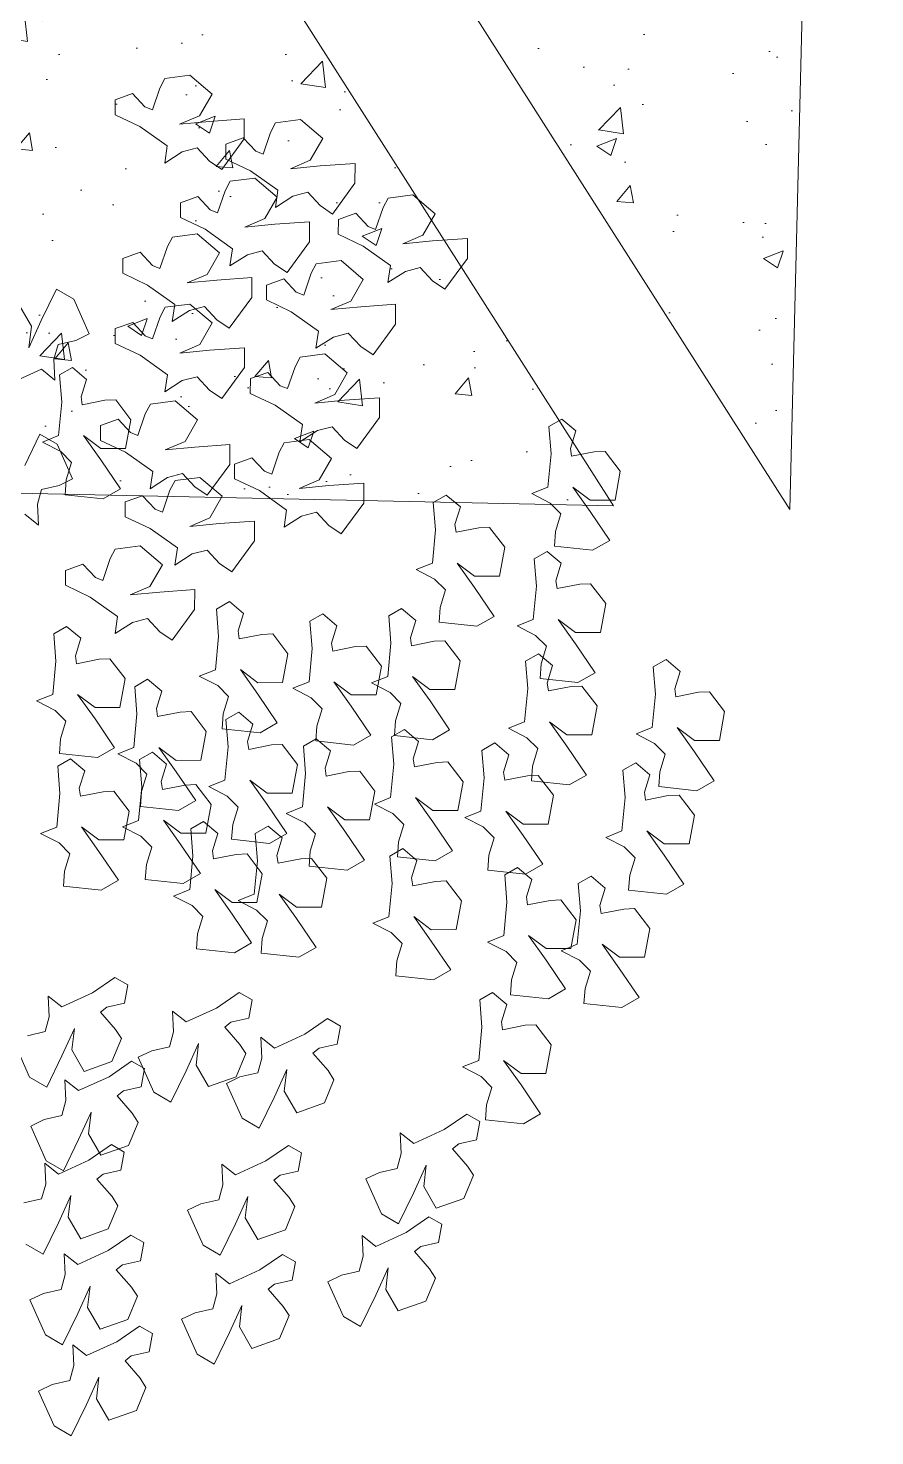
# Model space of a CAD drawing. Header units: millimetres. Extents: x -103 to 473, y 183 to 365.
# Drawn here: x -38.2 to -32.43, y 212.95 to 222.56 of the extents above; entities that cross this region are included whole.
import ezdxf

# ---------------------------------------------------------------- set-up
doc = ezdxf.new("R2010")
doc.units = ezdxf.units.MM
doc.header["$LTSCALE"] = 0.1
doc.layers.add('Exterior', color=6, linetype='Continuous', lineweight=5)

# ---------------------------------------------------------------- blocks, each defined once
blk = doc.blocks.new('Arbol')
at = {"color": 0, "linetype": 'ByBlock'}
for p, q in [((-1.6102, 1.9806), (-1.6615, 1.8796)), ((-1.5169, 2.0062), (-1.6102, 1.9806)), ((-1.4846, 1.9795), (-1.5169, 2.0062)), ((-1.4253, 1.9126), (-1.4846, 1.9795)), ((-1.3788, 2.0006), (-1.4031, 1.9344)), ((-1.3074, 2.0043), (-1.3788, 2.0006)), ((-1.2851, 1.9513), (-1.3074, 2.0043)), ((-1.4031, 1.9344), (-1.4253, 1.9126)), ((-1.3559, 1.8723), (-1.2851, 1.9513)), ((-1.6615, 1.8796), (-1.5849, 1.8212)), ((-1.4244, 1.7622), (-1.3559, 1.8723)), ((-1.5009, 1.8206), (-1.6116, 1.7862)), ((-1.5849, 1.8212), (-1.5009, 1.8206)), ((-1.6116, 1.7862), (-1.7396, 1.743)), ((-1.3896, 1.7046), (-1.4244, 1.7622)), ((-1.7396, 1.743), (-1.7097, 1.6721)), ((-1.552, 1.6441), (-1.5277, 1.7102)), ((-1.5277, 1.7102), (-1.4687, 1.7185)), ((-1.4687, 1.7185), (-1.3896, 1.7046)), ((-1.939, 1.6567), (-1.9902, 1.5557)), ((-1.8457, 1.6824), (-1.939, 1.6567)), ((-1.8134, 1.6557), (-1.8457, 1.6824)), ((-1.7541, 1.5888), (-1.8134, 1.6557)), ((-1.7076, 1.6767), (-1.7319, 1.6106)), ((-1.7097, 1.6721), (-1.5836, 1.5958)), ((-1.6362, 1.6804), (-1.7076, 1.6767)), ((-1.6139, 1.6274), (-1.6362, 1.6804)), ((-1.5836, 1.5958), (-1.552, 1.6441)), ((-1.7319, 1.6106), (-1.7541, 1.5888)), ((-1.6847, 1.5485), (-1.6139, 1.6274)), ((-1.9902, 1.5557), (-1.9137, 1.4973)), ((-1.7532, 1.4383), (-1.6847, 1.5485)), ((-1.5959, 1.5418), (-1.6892, 1.5161)), ((-1.5636, 1.5151), (-1.5959, 1.5418)), ((-1.4579, 1.5361), (-1.4822, 1.47)), ((-1.3864, 1.5398), (-1.4579, 1.5361)), ((-1.3641, 1.4868), (-1.3864, 1.5398)), ((-1.8297, 1.4967), (-1.9404, 1.4623)), ((-1.9137, 1.4973), (-1.8297, 1.4967)), ((-1.6892, 1.5161), (-1.7405, 1.4151)), ((-1.5043, 1.4482), (-1.5636, 1.5151)), ((-1.435, 1.4079), (-1.3641, 1.4868)), ((-1.9404, 1.4623), (-2.0684, 1.4192)), ((-2.0684, 1.4192), (-2.0385, 1.3483)), ((-1.7184, 1.3807), (-1.7532, 1.4383)), ((-1.4822, 1.47), (-1.5043, 1.4482)), ((-1.3066, 1.429), (-1.3999, 1.4033)), ((-1.2743, 1.4023), (-1.3066, 1.429)), ((-1.1686, 1.4233), (-1.1929, 1.3572)), ((-1.0972, 1.427), (-1.1686, 1.4233)), ((-1.0749, 1.374), (-1.0972, 1.427)), ((-0.8154, 1.4167), (-0.8619, 1.3554)), ((-0.714, 1.3274), (-0.8154, 1.4167)), ((-0.6581, 1.4173), (-0.6704, 1.3218)), ((-1.8808, 1.3203), (-1.8565, 1.3864)), ((-1.8565, 1.3864), (-1.7975, 1.3947)), ((-1.7975, 1.3947), (-1.7184, 1.3807)), ((-1.7405, 1.4151), (-1.6639, 1.3567)), ((-1.5034, 1.2977), (-1.435, 1.4079)), ((-1.3999, 1.4033), (-1.4512, 1.3023)), ((-1.2151, 1.3354), (-1.2743, 1.4023)), ((-1.1457, 1.2951), (-1.0749, 1.374)), ((-2.0385, 1.3483), (-1.9123, 1.272)), ((-1.9123, 1.272), (-1.8808, 1.3203)), ((-1.6906, 1.3217), (-1.8186, 1.2786)), ((-1.58, 1.3561), (-1.6906, 1.3217)), ((-1.6639, 1.3567), (-1.58, 1.3561)), ((-1.1929, 1.3572), (-1.2151, 1.3354)), ((-0.8619, 1.3554), (-0.8649, 1.208)), ((-0.6289, 1.2488), (-0.714, 1.3274)), ((-0.6704, 1.3218), (-0.6289, 1.2488)), ((-1.8186, 1.2786), (-1.7888, 1.2077)), ((-1.6067, 1.2458), (-1.5477, 1.2541)), ((-1.5477, 1.2541), (-1.4686, 1.2401)), ((-1.4686, 1.2401), (-1.5034, 1.2977)), ((-1.4512, 1.3023), (-1.3747, 1.2439)), ((-1.2141, 1.1849), (-1.1457, 1.2951)), ((-2.228, 1.2204), (-2.2792, 1.1194)), ((-2.1347, 1.246), (-2.228, 1.2204)), ((-2.1024, 1.2193), (-2.1347, 1.246)), ((-2.0431, 1.1524), (-2.1024, 1.2193)), ((-1.9966, 1.2404), (-2.0209, 1.1743)), ((-1.9252, 1.2441), (-1.9966, 1.2404)), ((-1.9029, 1.1911), (-1.9252, 1.2441)), ((-1.7888, 1.2077), (-1.6626, 1.1313)), ((-1.631, 1.1797), (-1.6067, 1.2458)), ((-1.4013, 1.209), (-1.5294, 1.1658)), ((-1.2907, 1.2433), (-1.4013, 1.209)), ((-1.3747, 1.2439), (-1.2907, 1.2433)), ((-0.8649, 1.208), (-0.8073, 1.2048)), ((-0.8073, 1.2048), (-0.7379, 1.2168)), ((-0.7379, 1.2168), (-0.7012, 1.1699)), ((-2.0209, 1.1743), (-2.0431, 1.1524)), ((-1.9737, 1.1121), (-1.9029, 1.1911)), ((-1.6626, 1.1313), (-1.631, 1.1797)), ((-1.5294, 1.1658), (-1.4995, 1.0949)), ((-1.2687, 1.1639), (-1.32, 1.0629)), ((-1.1754, 1.1895), (-1.2687, 1.1639)), ((-1.1794, 1.1274), (-1.2141, 1.1849)), ((-1.1431, 1.1628), (-1.1754, 1.1895)), ((-1.0838, 1.0959), (-1.1431, 1.1628)), ((-1.0374, 1.1838), (-1.0617, 1.1177)), ((-0.9659, 1.1875), (-1.0374, 1.1838)), ((-0.9436, 1.1346), (-0.9659, 1.1875)), ((-0.7012, 1.1699), (-0.6737, 1.0944)), ((-0.6737, 1.0944), (-0.6413, 1.1533)), ((-0.6413, 1.1533), (-0.5116, 1.1491)), ((-2.2792, 1.1194), (-2.2027, 1.061)), ((-2.0422, 1.002), (-1.9737, 1.1121)), ((-1.8732, 1.0934), (-1.9245, 0.9924)), ((-1.7799, 1.119), (-1.8732, 1.0934)), ((-1.7476, 1.0923), (-1.7799, 1.119)), ((-1.6883, 1.0254), (-1.7476, 1.0923)), ((-1.6419, 1.1134), (-1.6662, 1.0473)), ((-1.5704, 1.1171), (-1.6419, 1.1134)), ((-1.5481, 1.0641), (-1.5704, 1.1171)), ((-1.4995, 1.0949), (-1.3733, 1.0186)), ((-1.3417, 1.0669), (-1.3174, 1.133)), ((-1.3174, 1.133), (-1.2584, 1.1413)), ((-1.2584, 1.1413), (-1.1794, 1.1274)), ((-1.0617, 1.1177), (-1.0838, 1.0959)), ((-1.0145, 1.0556), (-0.9436, 1.1346)), ((-0.7545, 1.113), (-0.787, 1.0493)), ((-0.6975, 1.1058), (-0.7545, 1.113)), ((-0.6645, 1.005), (-0.6975, 1.1058)), ((-2.1187, 1.0604), (-2.2294, 1.026)), ((-2.2027, 1.061), (-2.1187, 1.0604)), ((-1.6662, 1.0473), (-1.6883, 1.0254)), ((-1.619, 0.9851), (-1.5481, 1.0641)), ((-1.3733, 1.0186), (-1.3417, 1.0669)), ((-1.32, 1.0629), (-1.2434, 1.0044)), ((-1.0829, 0.9454), (-1.0145, 1.0556)), ((-0.787, 1.0493), (-0.7419, 0.9952)), ((-2.2294, 1.026), (-2.3574, 0.9829)), ((-2.3574, 0.9829), (-2.3275, 0.912)), ((-2.0074, 0.9444), (-2.0422, 1.002)), ((-1.9245, 0.9924), (-1.8479, 0.934)), ((-1.6874, 0.875), (-1.619, 0.9851)), ((-1.1595, 1.0039), (-1.2701, 0.9695)), ((-1.2434, 1.0044), (-1.1595, 1.0039)), ((-0.7419, 0.9952), (-0.7341, 0.9651)), ((-0.6033, 0.8907), (-0.6645, 1.005)), ((-2.1697, 0.8839), (-2.1454, 0.9501)), ((-2.1454, 0.9501), (-2.0865, 0.9583)), ((-2.0865, 0.9583), (-2.0074, 0.9444)), ((-1.764, 0.9334), (-1.8746, 0.899)), ((-1.8479, 0.934), (-1.764, 0.9334)), ((-1.2701, 0.9695), (-1.3981, 0.9263)), ((-1.3981, 0.9263), (-1.3683, 0.8554)), ((-1.0481, 0.8879), (-1.0829, 0.9454)), ((-0.8609, 0.9326), (-0.8854, 0.839)), ((-0.8217, 0.9472), (-0.8609, 0.9326)), ((-0.7341, 0.9651), (-0.8217, 0.9472)), ((-2.3275, 0.912), (-2.2013, 0.8356)), ((-2.2013, 0.8356), (-2.1697, 0.8839)), ((-1.8746, 0.899), (-2.0026, 0.8559)), ((-1.6526, 0.8174), (-1.6874, 0.875)), ((-1.2105, 0.8274), (-1.1862, 0.8935)), ((-1.1862, 0.8935), (-1.1272, 0.9018)), ((-1.1272, 0.9018), (-1.0481, 0.8879)), ((-0.5361, 0.892), (-0.6033, 0.8907)), ((-0.5877, 0.8305), (-0.5361, 0.892)), ((-0.5394, 0.9239), (-0.5859, 0.8626)), ((-0.438, 0.8346), (-0.5394, 0.9239)), ((-2.0026, 0.8559), (-1.9728, 0.785)), ((-1.815, 0.7569), (-1.7907, 0.8231)), ((-1.7907, 0.8231), (-1.7317, 0.8313)), ((-1.7317, 0.8313), (-1.6526, 0.8174)), ((-1.3683, 0.8554), (-1.2421, 0.7791)), ((-1.2421, 0.7791), (-1.2105, 0.8274)), ((-1.0714, 0.84), (-1.1227, 0.739)), ((-0.9781, 0.8656), (-1.0714, 0.84)), ((-0.9458, 0.8389), (-0.9781, 0.8656)), ((-0.8866, 0.772), (-0.9458, 0.8389)), ((-0.8854, 0.839), (-0.8236, 0.7441)), ((-0.8401, 0.86), (-0.8644, 0.7939)), ((-0.7687, 0.8637), (-0.8401, 0.86)), ((-0.7464, 0.8107), (-0.7687, 0.8637)), ((-0.7347, 0.7811), (-0.6922, 0.8536)), ((-0.6922, 0.8536), (-0.7177, 0.7405)), ((-0.61, 0.7753), (-0.5877, 0.8305)), ((-0.5859, 0.8626), (-0.5889, 0.7151)), ((-1.9728, 0.785), (-1.8466, 0.7086)), ((-1.6759, 0.7838), (-1.7272, 0.6828)), ((-1.5826, 0.8094), (-1.6759, 0.7838)), ((-1.5504, 0.7827), (-1.5826, 0.8094)), ((-1.4911, 0.7158), (-1.5504, 0.7827)), ((-1.4446, 0.8037), (-1.4689, 0.7376)), ((-1.3732, 0.8075), (-1.4446, 0.8037)), ((-1.3509, 0.7545), (-1.3732, 0.8075)), ((-0.8644, 0.7939), (-0.8866, 0.772)), ((-0.8236, 0.7441), (-0.7347, 0.7811)), ((-0.8172, 0.7317), (-0.7464, 0.8107)), ((-0.5649, 0.7211), (-0.61, 0.7753)), ((-1.8466, 0.7086), (-1.815, 0.7569)), ((-1.4689, 0.7376), (-1.4911, 0.7158)), ((-1.4217, 0.6755), (-1.3509, 0.7545)), ((-1.1227, 0.739), (-1.0462, 0.6806)), ((-0.8856, 0.6216), (-0.8172, 0.7317)), ((-0.7177, 0.7405), (-0.7444, 0.6081)), ((-0.5889, 0.7151), (-0.5313, 0.7119)), ((-0.5388, 0.6696), (-0.5649, 0.7211)), ((-0.5313, 0.7119), (-0.4618, 0.7239)), ((-0.4618, 0.7239), (-0.4252, 0.677)), ((-1.7272, 0.6828), (-1.6507, 0.6243)), ((-1.4901, 0.5653), (-1.4217, 0.6755)), ((-0.9622, 0.68), (-1.0728, 0.6456)), ((-1.0462, 0.6806), (-0.9622, 0.68)), ((-0.6681, 0.5985), (-0.5388, 0.6696)), ((-0.4252, 0.677), (-0.3977, 0.6015)), ((-0.3977, 0.6015), (-0.3652, 0.6604)), ((-1.5667, 0.6238), (-1.6773, 0.5894)), ((-1.6507, 0.6243), (-1.5667, 0.6238)), ((-1.0728, 0.6456), (-1.2009, 0.6025)), ((-1.2009, 0.6025), (-1.171, 0.5316)), ((-0.8509, 0.564), (-0.8856, 0.6216)), ((-0.7444, 0.6081), (-0.6681, 0.5985)), ((-1.6773, 0.5894), (-1.8054, 0.5462)), ((-1.8054, 0.5462), (-1.7755, 0.4753)), ((-1.4554, 0.5078), (-1.4901, 0.5653)), ((-0.9519, 0.556), (-1.0452, 0.5304)), ((-1.0132, 0.5035), (-0.9889, 0.5697)), ((-0.9889, 0.5697), (-0.9299, 0.5779)), ((-0.9196, 0.5293), (-0.9519, 0.556)), ((-0.9299, 0.5779), (-0.8509, 0.564)), ((-0.8138, 0.5504), (-0.8382, 0.4842)), ((-0.7424, 0.5541), (-0.8138, 0.5504)), ((-0.7201, 0.5011), (-0.7424, 0.5541)), ((-1.6177, 0.4473), (-1.5934, 0.5134)), ((-1.5934, 0.5134), (-1.5345, 0.5217)), ((-1.4919, 0.5023), (-1.5432, 0.4013)), ((-1.5345, 0.5217), (-1.4554, 0.5078)), ((-1.3986, 0.5279), (-1.4919, 0.5023)), ((-1.3663, 0.5012), (-1.3986, 0.5279)), ((-1.3071, 0.4343), (-1.3663, 0.5012)), ((-1.2606, 0.5222), (-1.2849, 0.4561)), ((-1.1892, 0.5259), (-1.2606, 0.5222)), ((-1.1669, 0.473), (-1.1892, 0.5259)), ((-1.171, 0.5316), (-1.0448, 0.4552)), ((-1.0452, 0.5304), (-1.0965, 0.4294)), ((-1.0448, 0.4552), (-1.0132, 0.5035)), ((-0.8603, 0.4624), (-0.9196, 0.5293)), ((-0.7909, 0.4221), (-0.7201, 0.5011)), ((-1.7755, 0.4753), (-1.6493, 0.399)), ((-1.6493, 0.399), (-1.6177, 0.4473)), ((-1.2849, 0.4561), (-1.3071, 0.4343)), ((-1.2377, 0.394), (-1.1669, 0.473)), ((-0.8382, 0.4842), (-0.8603, 0.4624)), ((-1.5432, 0.4013), (-1.4667, 0.3428)), ((-1.3061, 0.2838), (-1.2377, 0.394)), ((-1.0965, 0.4294), (-1.0199, 0.3709)), ((-0.8594, 0.3119), (-0.7909, 0.4221)), ((-0.6364, 0.4009), (-0.7297, 0.3752)), ((-0.6041, 0.3742), (-0.6364, 0.4009)), ((-0.4983, 0.3952), (-0.5226, 0.3291)), ((-0.4269, 0.3989), (-0.4983, 0.3952)), ((-0.4046, 0.346), (-0.4269, 0.3989)), ((-1.3827, 0.3422), (-1.4933, 0.3079)), ((-1.4667, 0.3428), (-1.3827, 0.3422)), ((-1.0466, 0.336), (-1.1746, 0.2928)), ((-0.9359, 0.3704), (-1.0466, 0.336)), ((-1.0199, 0.3709), (-0.9359, 0.3704)), ((-0.7297, 0.3752), (-0.7809, 0.2743)), ((-0.5448, 0.3073), (-0.6041, 0.3742)), ((-0.5226, 0.3291), (-0.5448, 0.3073)), ((-0.4754, 0.267), (-0.4046, 0.346)), ((-1.4933, 0.3079), (-1.6214, 0.2647)), ((-1.2714, 0.2263), (-1.3061, 0.2838)), ((-1.1746, 0.2928), (-1.1448, 0.2219)), ((-0.8246, 0.2544), (-0.8594, 0.3119)), ((-0.7809, 0.2743), (-0.7044, 0.2158)), ((-1.6214, 0.2647), (-1.5915, 0.1938)), ((-1.4337, 0.1658), (-1.4094, 0.2319)), ((-1.4094, 0.2319), (-1.3504, 0.2402)), ((-1.3504, 0.2402), (-1.2714, 0.2263)), ((-1.1448, 0.2219), (-1.0186, 0.1456)), ((-0.987, 0.1939), (-0.9627, 0.26)), ((-0.9627, 0.26), (-0.9037, 0.2683)), ((-0.9037, 0.2683), (-0.8246, 0.2544)), ((-0.5439, 0.1568), (-0.4754, 0.267)), ((-2.4238, 0.1977), (-2.4563, 0.134)), ((-2.3668, 0.1905), (-2.4238, 0.1977)), ((-2.3338, 0.0897), (-2.3668, 0.1905)), ((-1.5915, 0.1938), (-1.4653, 0.1175)), ((-1.4653, 0.1175), (-1.4337, 0.1658)), ((-1.0186, 0.1456), (-0.987, 0.1939)), ((-0.7311, 0.1809), (-0.8591, 0.1377)), ((-0.6204, 0.2152), (-0.7311, 0.1809)), ((-0.7044, 0.2158), (-0.6204, 0.2152)), ((-0.347, 0.1977), (-0.3795, 0.134)), ((-0.29, 0.1905), (-0.347, 0.1977)), ((-0.257, 0.0897), (-0.29, 0.1905)), ((-2.4563, 0.134), (-2.4112, 0.0799)), ((-0.8591, 0.1377), (-0.8292, 0.0668)), ((-0.6471, 0.1049), (-0.5882, 0.1132)), ((-0.5882, 0.1132), (-0.5091, 0.0993)), ((-0.5091, 0.0993), (-0.5439, 0.1568)), ((-0.3795, 0.134), (-0.3344, 0.0799)), ((-2.4112, 0.0799), (-2.4034, 0.0498)), ((-2.2726, -0.0247), (-2.3338, 0.0897)), ((-1.8981, 0.0991), (-1.9306, 0.0354)), ((-1.841, 0.092), (-1.8981, 0.0991)), ((-1.808, -0.0089), (-1.841, 0.092)), ((-0.8292, 0.0668), (-0.703, -0.0095)), ((-0.6715, 0.0388), (-0.6471, 0.1049)), ((-0.3344, 0.0799), (-0.3266, 0.0498)), ((-0.1958, -0.0247), (-0.257, 0.0897)), ((-2.5302, 0.0173), (-2.5547, -0.0763)), ((-2.491, 0.0319), (-2.5302, 0.0173)), ((-2.4034, 0.0498), (-2.491, 0.0319)), ((-1.9306, 0.0354), (-1.8855, -0.0187)), ((-0.9648, 0.0429), (-0.9973, -0.0208)), ((-0.9077, 0.0357), (-0.9648, 0.0429)), ((-0.8747, -0.0651), (-0.9077, 0.0357)), ((-0.703, -0.0095), (-0.6715, 0.0388)), ((-0.4534, 0.0173), (-0.4779, -0.0763)), ((-0.4142, 0.0319), (-0.4534, 0.0173)), ((-0.3266, 0.0498), (-0.4142, 0.0319)), ((-2.2054, -0.0233), (-2.2726, -0.0247)), ((-2.257, -0.0848), (-2.2054, -0.0233)), ((-1.8776, -0.0488), (-1.9652, -0.0667)), ((-1.8855, -0.0187), (-1.8776, -0.0488)), ((-1.7469, -0.1232), (-1.808, -0.0089)), ((-0.9973, -0.0208), (-0.9522, -0.0749)), ((-0.1286, -0.0233), (-0.1958, -0.0247)), ((-0.1802, -0.0848), (-0.1286, -0.0233)), ((-2.5547, -0.0763), (-2.4929, -0.1712)), ((-2.404, -0.1342), (-2.3615, -0.0617)), ((-2.3615, -0.0617), (-2.3871, -0.1748)), ((-2.2793, -0.1401), (-2.257, -0.0848)), ((-2.0045, -0.0813), (-2.0289, -0.1749)), ((-1.9652, -0.0667), (-2.0045, -0.0813)), ((-0.9443, -0.105), (-1.0319, -0.1229)), ((-0.9522, -0.0749), (-0.9443, -0.105)), ((-0.8136, -0.1795), (-0.8747, -0.0651)), ((-0.4779, -0.0763), (-0.416, -0.1712)), ((-0.3272, -0.1342), (-0.2847, -0.0617)), ((-0.2847, -0.0617), (-0.3102, -0.1748)), ((-0.2025, -0.1401), (-0.1802, -0.0848)), ((-2.4929, -0.1712), (-2.404, -0.1342)), ((-2.2342, -0.1942), (-2.2793, -0.1401)), ((-1.8782, -0.2327), (-1.8357, -0.1603)), ((-1.8357, -0.1603), (-1.8613, -0.2733)), ((-1.6796, -0.1219), (-1.7469, -0.1232)), ((-1.7312, -0.1834), (-1.6796, -0.1219)), ((-1.2803, -0.1404), (-1.3128, -0.2041)), ((-1.2233, -0.1475), (-1.2803, -0.1404)), ((-1.1903, -0.2484), (-1.2233, -0.1475)), ((-1.0712, -0.1375), (-1.0956, -0.2312)), ((-1.0319, -0.1229), (-1.0712, -0.1375)), ((-0.5572, -0.1122), (-0.5897, -0.1759)), ((-0.5002, -0.1194), (-0.5572, -0.1122)), ((-0.4672, -0.2202), (-0.5002, -0.1194)), ((-0.416, -0.1712), (-0.3272, -0.1342)), ((-0.1574, -0.1942), (-0.2025, -0.1401)), ((-2.3871, -0.1748), (-2.4137, -0.3072)), ((-2.2082, -0.2457), (-2.2342, -0.1942)), ((-2.0289, -0.1749), (-1.9671, -0.2698)), ((-1.7535, -0.2386), (-1.7312, -0.1834)), ((-1.3128, -0.2041), (-1.2677, -0.2582)), ((-0.9449, -0.289), (-0.9024, -0.2165)), ((-0.9024, -0.2165), (-0.928, -0.3296)), ((-0.7463, -0.1781), (-0.8136, -0.1795)), ((-0.7979, -0.2397), (-0.7463, -0.1781)), ((-0.5897, -0.1759), (-0.5446, -0.2301)), ((-0.3102, -0.1748), (-0.3369, -0.3072)), ((-0.1313, -0.2457), (-0.1574, -0.1942)), ((-2.3374, -0.3168), (-2.2082, -0.2457)), ((-2.1741, -0.2528), (-2.2066, -0.3165)), ((-2.117, -0.26), (-2.1741, -0.2528)), ((-2.084, -0.3608), (-2.117, -0.26)), ((-1.9671, -0.2698), (-1.8782, -0.2327)), ((-1.7084, -0.2927), (-1.7535, -0.2386)), ((-1.5693, -0.2389), (-1.6018, -0.3026)), ((-1.5122, -0.2461), (-1.5693, -0.2389)), ((-1.4792, -0.3469), (-1.5122, -0.2461)), ((-1.2677, -0.2582), (-1.2599, -0.2883)), ((-1.1291, -0.3627), (-1.1903, -0.2484)), ((-1.0956, -0.2312), (-1.0338, -0.3261)), ((-0.8203, -0.2949), (-0.7979, -0.2397)), ((-0.5368, -0.2602), (-0.6244, -0.2781)), ((-0.5446, -0.2301), (-0.5368, -0.2602)), ((-0.406, -0.3346), (-0.4672, -0.2202)), ((-0.2605, -0.3168), (-0.1313, -0.2457)), ((-2.4137, -0.3072), (-2.3374, -0.3168)), ((-2.2066, -0.3165), (-2.1615, -0.3707)), ((-1.8613, -0.2733), (-1.8879, -0.4058)), ((-1.6824, -0.3443), (-1.7084, -0.2927)), ((-1.6018, -0.3026), (-1.5567, -0.3568)), ((-1.3867, -0.3208), (-1.4112, -0.4144)), ((-1.3474, -0.3062), (-1.3867, -0.3208)), ((-1.2599, -0.2883), (-1.3474, -0.3062)), ((-1.0338, -0.3261), (-0.9449, -0.289)), ((-0.7751, -0.349), (-0.8203, -0.2949)), ((-0.6637, -0.2927), (-0.6881, -0.3863)), ((-0.6244, -0.2781), (-0.6637, -0.2927)), ((-0.3369, -0.3072), (-0.2605, -0.3168)), ((-0.163, -0.2813), (-0.1955, -0.345)), ((-0.106, -0.2884), (-0.163, -0.2813)), ((-0.073, -0.3893), (-0.106, -0.2884)), ((-2.1615, -0.3707), (-2.1536, -0.4008)), ((-2.0229, -0.4752), (-2.084, -0.3608)), ((-1.8116, -0.4154), (-1.6824, -0.3443)), ((-1.5567, -0.3568), (-1.5488, -0.3869)), ((-1.4181, -0.4613), (-1.4792, -0.3469)), ((-1.0619, -0.3614), (-1.1291, -0.3627)), ((-1.1135, -0.4229), (-1.0619, -0.3614)), ((-0.928, -0.3296), (-0.9546, -0.462)), ((-0.8333, -0.3656), (-0.8658, -0.4293)), ((-0.7762, -0.3728), (-0.8333, -0.3656)), ((-0.7432, -0.4736), (-0.7762, -0.3728)), ((-0.7491, -0.4005), (-0.7751, -0.349)), ((-0.5374, -0.4441), (-0.4949, -0.3717)), ((-0.4949, -0.3717), (-0.5205, -0.4847)), ((-0.4652, -0.3798), (-0.4977, -0.4436)), ((-0.4082, -0.387), (-0.4652, -0.3798)), ((-0.3388, -0.3333), (-0.406, -0.3346)), ((-0.3904, -0.3948), (-0.3388, -0.3333)), ((-0.1955, -0.345), (-0.1504, -0.3991)), ((-2.2805, -0.4333), (-2.305, -0.5269)), ((-2.2412, -0.4187), (-2.2805, -0.4333)), ((-2.1536, -0.4008), (-2.2412, -0.4187)), ((-1.8879, -0.4058), (-1.8116, -0.4154)), ((-1.6757, -0.4194), (-1.7002, -0.513)), ((-1.6364, -0.4048), (-1.6757, -0.4194)), ((-1.5488, -0.3869), (-1.6364, -0.4048)), ((-1.4112, -0.4144), (-1.3493, -0.5093)), ((-1.2605, -0.4722), (-1.218, -0.3998)), ((-1.218, -0.3998), (-1.2435, -0.5128)), ((-1.1358, -0.4781), (-1.1135, -0.4229)), ((-0.8783, -0.4716), (-0.7491, -0.4005)), ((-0.8658, -0.4293), (-0.8206, -0.4835)), ((-0.6881, -0.3863), (-0.6263, -0.4812)), ((-0.4127, -0.45), (-0.3904, -0.3948)), ((-0.3752, -0.4878), (-0.4082, -0.387)), ((-0.1426, -0.4292), (-0.2301, -0.4471)), ((-0.1504, -0.3991), (-0.1426, -0.4292)), ((-0.0118, -0.5036), (-0.073, -0.3893)), ((-1.9556, -0.4739), (-2.0229, -0.4752)), ((-2.0072, -0.5354), (-1.9556, -0.4739)), ((-1.3509, -0.46), (-1.4181, -0.4613)), ((-1.4024, -0.5215), (-1.3509, -0.46)), ((-1.3493, -0.5093), (-1.2605, -0.4722)), ((-1.0907, -0.5322), (-1.1358, -0.4781)), ((-0.9546, -0.462), (-0.8783, -0.4716)), ((-0.8206, -0.4835), (-0.8128, -0.5136)), ((-0.6821, -0.588), (-0.7432, -0.4736)), ((-0.6263, -0.4812), (-0.5374, -0.4441)), ((-0.5205, -0.4847), (-0.5471, -0.6171)), ((-0.4977, -0.4436), (-0.4526, -0.4977)), ((-0.3676, -0.5041), (-0.4127, -0.45)), ((-0.314, -0.6022), (-0.3752, -0.4878)), ((-0.2694, -0.4617), (-0.2939, -0.5553)), ((-0.2301, -0.4471), (-0.2694, -0.4617)), ((-2.305, -0.5269), (-2.2431, -0.6218)), ((-2.1542, -0.5847), (-2.1117, -0.5123)), ((-2.1117, -0.5123), (-2.1373, -0.6253)), ((-2.0296, -0.5906), (-2.0072, -0.5354)), ((-1.7002, -0.513), (-1.6383, -0.6079)), ((-1.5494, -0.5708), (-1.507, -0.4984)), ((-1.507, -0.4984), (-1.5325, -0.6114)), ((-1.4248, -0.5767), (-1.4024, -0.5215)), ((-1.2435, -0.5128), (-1.2702, -0.6453)), ((-1.0646, -0.5837), (-1.0907, -0.5322)), ((-0.9004, -0.5314), (-0.9397, -0.5461)), ((-0.8128, -0.5136), (-0.9004, -0.5314)), ((-0.4448, -0.5278), (-0.5324, -0.5457)), ((-0.4526, -0.4977), (-0.4448, -0.5278)), ((-0.3416, -0.5556), (-0.3676, -0.5041)), ((-0.1432, -0.6131), (-0.1007, -0.5407)), ((-0.1007, -0.5407), (-0.1262, -0.6537)), ((0.0554, -0.5023), (-0.0118, -0.5036)), ((0.0038, -0.5638), (0.0554, -0.5023)), ((-2.2431, -0.6218), (-2.1542, -0.5847)), ((-1.9844, -0.6447), (-2.0296, -0.5906)), ((-1.6383, -0.6079), (-1.5494, -0.5708)), ((-1.3796, -0.6308), (-1.4248, -0.5767)), ((-1.1938, -0.6549), (-1.0646, -0.5837)), ((-1.07, -0.577), (-1.1025, -0.6407)), ((-1.013, -0.5842), (-1.07, -0.577)), ((-0.98, -0.685), (-1.013, -0.5842)), ((-0.9397, -0.5461), (-0.9641, -0.6397)), ((-0.6148, -0.5867), (-0.6821, -0.588)), ((-0.6664, -0.6482), (-0.6148, -0.5867)), ((-0.5717, -0.5603), (-0.5961, -0.6539)), ((-0.5324, -0.5457), (-0.5717, -0.5603)), ((-0.4708, -0.6267), (-0.3416, -0.5556)), ((-0.2939, -0.5553), (-0.232, -0.6502)), ((-0.0185, -0.619), (0.0038, -0.5638)), ((-2.1373, -0.6253), (-2.1639, -0.7577)), ((-1.9901, -0.6051), (-2.0226, -0.6688)), ((-1.933, -0.6123), (-1.9901, -0.6051)), ((-1.9584, -0.6962), (-1.9844, -0.6447)), ((-1.9, -0.7131), (-1.933, -0.6123)), ((-1.5325, -0.6114), (-1.5591, -0.7438)), ((-1.3536, -0.6823), (-1.3796, -0.6308)), ((-1.2702, -0.6453), (-1.1938, -0.6549)), ((-1.1025, -0.6407), (-1.0574, -0.6948)), ((-0.9641, -0.6397), (-0.9023, -0.7346)), ((-0.8134, -0.6975), (-0.7709, -0.6251)), ((-0.7709, -0.6251), (-0.7965, -0.7381)), ((-0.6887, -0.7034), (-0.6664, -0.6482)), ((-0.5471, -0.6171), (-0.4708, -0.6267)), ((-0.4454, -0.7117), (-0.4029, -0.6393)), ((-0.4029, -0.6393), (-0.4285, -0.7523)), ((-0.2468, -0.6009), (-0.314, -0.6022)), ((-0.2984, -0.6624), (-0.2468, -0.6009)), ((-0.232, -0.6502), (-0.1432, -0.6131)), ((0.0266, -0.6731), (-0.0185, -0.619)), ((-2.0876, -0.7673), (-1.9584, -0.6962)), ((-2.0226, -0.6688), (-1.9775, -0.7229)), ((-1.4828, -0.7534), (-1.3536, -0.6823)), ((-1.3985, -0.6756), (-1.431, -0.7393)), ((-1.3415, -0.6827), (-1.3985, -0.6756)), ((-1.3085, -0.7836), (-1.3415, -0.6827)), ((-1.0574, -0.6948), (-1.0496, -0.7249)), ((-0.9188, -0.7994), (-0.98, -0.685)), ((-0.9023, -0.7346), (-0.8134, -0.6975)), ((-0.6436, -0.7575), (-0.6887, -0.7034)), ((-0.5961, -0.6539), (-0.5343, -0.7488)), ((-0.5443, -0.7037), (-0.5768, -0.7674)), ((-0.4872, -0.7109), (-0.5443, -0.7037)), ((-0.3207, -0.7176), (-0.2984, -0.6624)), ((-0.1262, -0.6537), (-0.1529, -0.7862)), ((0.0527, -0.7247), (0.0266, -0.6731)), ((-2.1639, -0.7577), (-2.0876, -0.7673)), ((-1.9696, -0.753), (-2.0572, -0.7709)), ((-1.9775, -0.7229), (-1.9696, -0.753)), ((-1.8389, -0.8275), (-1.9, -0.7131)), ((-1.5591, -0.7438), (-1.4828, -0.7534)), ((-1.431, -0.7393), (-1.3859, -0.7934)), ((-1.1765, -0.7574), (-1.2009, -0.8511)), ((-1.1372, -0.7428), (-1.1765, -0.7574)), ((-1.0496, -0.7249), (-1.1372, -0.7428)), ((-0.7965, -0.7381), (-0.8231, -0.8705)), ((-0.6176, -0.809), (-0.6436, -0.7575)), ((-0.5343, -0.7488), (-0.4454, -0.7117)), ((-0.4542, -0.8117), (-0.4872, -0.7109)), ((-0.4285, -0.7523), (-0.4551, -0.8848)), ((-0.2756, -0.7717), (-0.3207, -0.7176)), ((-0.0765, -0.7958), (0.0527, -0.7247)), ((-2.4368, -0.8162), (-2.4693, -0.8799)), ((-2.3798, -0.8233), (-2.4368, -0.8162)), ((-2.0965, -0.7856), (-2.1209, -0.8792)), ((-2.0572, -0.7709), (-2.0965, -0.7856)), ((-1.3859, -0.7934), (-1.3781, -0.8235)), ((-1.2473, -0.8979), (-1.3085, -0.7836)), ((-0.8516, -0.798), (-0.9188, -0.7994)), ((-0.9032, -0.8595), (-0.8516, -0.798)), ((-0.7678, -0.8162), (-0.8003, -0.8799)), ((-0.7107, -0.8233), (-0.7678, -0.8162)), ((-0.7468, -0.8801), (-0.6176, -0.809)), ((-0.5768, -0.7674), (-0.5317, -0.8215)), ((-0.3931, -0.9261), (-0.4542, -0.8117)), ((-0.2496, -0.8232), (-0.2756, -0.7717)), ((-0.1529, -0.7862), (-0.0765, -0.7958)), ((-2.3468, -0.9242), (-2.3798, -0.8233)), ((-1.9702, -0.937), (-1.9277, -0.8646)), ((-1.9277, -0.8646), (-1.9533, -0.9776)), ((-1.7716, -0.8261), (-1.8389, -0.8275)), ((-1.8232, -0.8877), (-1.7716, -0.8261)), ((-1.7008, -0.8585), (-1.7333, -0.9222)), ((-1.6438, -0.8657), (-1.7008, -0.8585)), ((-1.6108, -0.9665), (-1.6438, -0.8657)), ((-1.505, -0.856), (-1.5294, -0.9496)), ((-1.4657, -0.8414), (-1.505, -0.856)), ((-1.3781, -0.8235), (-1.4657, -0.8414)), ((-1.2009, -0.8511), (-1.1391, -0.9459)), ((-1.0502, -0.9089), (-1.0077, -0.8364)), ((-1.0077, -0.8364), (-1.0333, -0.9495)), ((-0.9255, -0.9148), (-0.9032, -0.8595)), ((-0.8231, -0.8705), (-0.7468, -0.8801)), ((-0.6778, -0.9242), (-0.7107, -0.8233)), ((-0.6114, -0.8695), (-0.6507, -0.8841)), ((-0.5238, -0.8516), (-0.6114, -0.8695)), ((-0.5317, -0.8215), (-0.5238, -0.8516)), ((-0.3788, -0.8943), (-0.2496, -0.8232)), ((-2.4693, -0.8799), (-2.4242, -0.934)), ((-2.2856, -1.0385), (-2.3468, -0.9242)), ((-2.1209, -0.8792), (-2.0591, -0.9741)), ((-1.8456, -0.9429), (-1.8232, -0.8877)), ((-1.7333, -0.9222), (-1.6882, -0.9763)), ((-1.1801, -0.8966), (-1.2473, -0.8979)), ((-1.2317, -0.9581), (-1.1801, -0.8966)), ((-1.1391, -0.9459), (-1.0502, -0.9089)), ((-0.8804, -0.9689), (-0.9255, -0.9148)), ((-0.8003, -0.8799), (-0.7552, -0.934)), ((-0.6166, -1.0385), (-0.6778, -0.9242)), ((-0.6507, -0.8841), (-0.6751, -0.9777)), ((-0.4551, -0.8848), (-0.3788, -0.8943)), ((-0.3258, -0.9247), (-0.3931, -0.9261)), ((-0.3774, -0.9862), (-0.3258, -0.9247)), ((-2.4164, -0.9641), (-2.504, -0.982)), ((-2.4242, -0.934), (-2.4164, -0.9641)), ((-2.0591, -0.9741), (-1.9702, -0.937)), ((-1.9533, -0.9776), (-1.9799, -1.11)), ((-1.8004, -0.997), (-1.8456, -0.9429)), ((-1.6882, -0.9763), (-1.6804, -1.0064)), ((-1.5496, -1.0809), (-1.6108, -0.9665)), ((-1.5294, -0.9496), (-1.4676, -1.0445)), ((-1.3787, -1.0074), (-1.3362, -0.935)), ((-1.3362, -0.935), (-1.3618, -1.048)), ((-1.254, -1.0133), (-1.2317, -0.9581)), ((-1.0333, -0.9495), (-1.0599, -1.0819)), ((-0.8544, -1.0204), (-0.8804, -0.9689)), ((-0.7474, -0.9641), (-0.8349, -0.982)), ((-0.7552, -0.934), (-0.7474, -0.9641)), ((-0.6751, -0.9777), (-0.6133, -1.0726)), ((-0.5244, -1.0356), (-0.4819, -0.9631)), ((-0.4819, -0.9631), (-0.5075, -1.0762)), ((-2.5432, -0.9966), (-2.5677, -1.0902)), ((-2.504, -0.982), (-2.5432, -0.9966)), ((-1.768, -1.0243), (-1.8072, -1.0389)), ((-1.7744, -1.0485), (-1.8004, -0.997)), ((-1.6804, -1.0064), (-1.768, -1.0243)), ((-1.4676, -1.0445), (-1.3787, -1.0074)), ((-1.2089, -1.0675), (-1.254, -1.0133)), ((-0.9836, -1.0915), (-0.8544, -1.0204)), ((-0.8742, -0.9966), (-0.8987, -1.0902)), ((-0.8349, -0.982), (-0.8742, -0.9966)), ((-0.3998, -1.0415), (-0.3774, -0.9862)), ((-2.417, -1.148), (-2.3745, -1.0756)), ((-2.3745, -1.0756), (-2.4, -1.1886)), ((-2.2184, -1.0372), (-2.2856, -1.0385)), ((-2.27, -1.0987), (-2.2184, -1.0372)), ((-1.9036, -1.1196), (-1.7744, -1.0485)), ((-1.8072, -1.0389), (-1.8317, -1.1326)), ((-1.4824, -1.0795), (-1.5496, -1.0809)), ((-1.534, -1.1411), (-1.4824, -1.0795)), ((-1.3618, -1.048), (-1.3884, -1.1805)), ((-1.1829, -1.119), (-1.2089, -1.0675)), ((-1.0599, -1.0819), (-0.9836, -1.0915)), ((-0.748, -1.148), (-0.7055, -1.0756)), ((-0.7055, -1.0756), (-0.731, -1.1886)), ((-0.5494, -1.0372), (-0.6166, -1.0385)), ((-0.6133, -1.0726), (-0.5244, -1.0356)), ((-0.601, -1.0987), (-0.5494, -1.0372)), ((-0.5075, -1.0762), (-0.5341, -1.2086)), ((-0.3546, -1.0956), (-0.3998, -1.0415)), ((-2.5677, -1.0902), (-2.5059, -1.1851)), ((-2.2923, -1.1539), (-2.27, -1.0987)), ((-2.1741, -1.14), (-2.2066, -1.2037)), ((-2.117, -1.1472), (-2.1741, -1.14)), ((-1.9799, -1.11), (-1.9036, -1.1196)), ((-1.8317, -1.1326), (-1.7698, -1.2275)), ((-1.681, -1.1904), (-1.6385, -1.1179)), ((-1.6385, -1.1179), (-1.664, -1.231)), ((-1.5563, -1.1963), (-1.534, -1.1411)), ((-1.3121, -1.1901), (-1.1829, -1.119)), ((-1.2145, -1.098), (-1.247, -1.1617)), ((-1.1575, -1.1052), (-1.2145, -1.098)), ((-1.1245, -1.206), (-1.1575, -1.1052)), ((-0.8987, -1.0902), (-0.8368, -1.1851)), ((-0.6233, -1.1539), (-0.601, -1.0987)), ((-0.3286, -1.1471), (-0.3546, -1.0956)), ((0.0052, -1.1273), (-0.0296, -1.1731)), ((0.109, -1.1491), (0.0052, -1.1273)), ((0.2711, -1.0945), (0.2386, -1.1533)), ((0.2985, -1.1699), (0.2711, -1.0945)), ((-2.5059, -1.1851), (-2.417, -1.148)), ((-2.4, -1.1886), (-2.4267, -1.3211)), ((-2.2472, -1.2081), (-2.2923, -1.1539)), ((-2.084, -1.248), (-2.117, -1.1472)), ((-1.7698, -1.2275), (-1.681, -1.1904)), ((-1.5112, -1.2504), (-1.5563, -1.1963)), ((-1.3884, -1.1805), (-1.3121, -1.1901)), ((-1.247, -1.1617), (-1.2019, -1.2158)), ((-0.8368, -1.1851), (-0.748, -1.148)), ((-0.731, -1.1886), (-0.7577, -1.3211)), ((-0.5782, -1.2081), (-0.6233, -1.1539)), ((-0.4578, -1.2182), (-0.3286, -1.1471)), ((-0.0296, -1.1731), (0.0094, -1.2331)), ((0.2386, -1.1533), (0.109, -1.1491)), ((0.3352, -1.2168), (0.2985, -1.1699)), ((-2.2211, -1.2596), (-2.2472, -1.2081)), ((-2.2066, -1.2037), (-2.1615, -1.2579)), ((-2.0229, -1.3624), (-2.084, -1.248)), ((-1.664, -1.231), (-1.6907, -1.3634)), ((-1.4851, -1.3019), (-1.5112, -1.2504)), ((-1.1941, -1.2459), (-1.2817, -1.2638)), ((-1.2019, -1.2158), (-1.1941, -1.2459)), ((-1.0633, -1.3204), (-1.1245, -1.206)), ((-0.5521, -1.2596), (-0.5782, -1.2081)), ((-0.5341, -1.2086), (-0.4578, -1.2182)), ((0.0094, -1.2331), (0.0788, -1.2211)), ((0.0788, -1.2211), (0.1088, -1.2294)), ((0.1088, -1.2294), (0.0805, -1.3142)), ((0.2678, -1.3219), (0.2263, -1.2488)), ((0.2263, -1.2488), (0.3114, -1.3275)), ((0.4046, -1.2048), (0.3352, -1.2168)), ((0.4592, -1.3555), (0.4623, -1.208)), ((-2.3504, -1.3307), (-2.2211, -1.2596)), ((-2.2412, -1.3058), (-2.2805, -1.3205)), ((-2.1536, -1.2879), (-2.2412, -1.3058)), ((-2.1615, -1.2579), (-2.1536, -1.2879)), ((-1.6143, -1.373), (-1.4851, -1.3019)), ((-1.3209, -1.2784), (-1.3454, -1.3721)), ((-1.2817, -1.2638), (-1.3209, -1.2784)), ((-0.6813, -1.3307), (-0.5521, -1.2596)), ((-2.4267, -1.3211), (-2.3504, -1.3307)), ((-2.2805, -1.3205), (-2.305, -1.4141)), ((-1.9556, -1.3611), (-2.0229, -1.3624)), ((-2.0072, -1.4226), (-1.9556, -1.3611)), ((-1.5958, -1.3372), (-1.6283, -1.4009)), ((-1.5388, -1.3443), (-1.5958, -1.3372)), ((-1.5058, -1.4452), (-1.5388, -1.3443)), ((-1.1947, -1.4299), (-1.1522, -1.3574)), ((-1.1522, -1.3574), (-1.1778, -1.4705)), ((-0.9961, -1.319), (-1.0633, -1.3204)), ((-1.0477, -1.3805), (-0.9961, -1.319)), ((-0.7577, -1.3211), (-0.6813, -1.3307)), ((-0.1497, -1.3339), (-0.1822, -1.3928)), ((-0.1222, -1.4094), (-0.1497, -1.3339)), ((0.0805, -1.3142), (0.0735, -1.3555)), ((0.0735, -1.3555), (0.1423, -1.4235)), ((0.2554, -1.4174), (0.2678, -1.3219)), ((0.3114, -1.3275), (0.4128, -1.4168)), ((0.4128, -1.4168), (0.4592, -1.3555)), ((-2.305, -1.4141), (-2.2431, -1.509)), ((-2.1542, -1.4719), (-2.1117, -1.3995)), ((-2.1117, -1.3995), (-2.1373, -1.5125)), ((-1.6907, -1.3634), (-1.6143, -1.373)), ((-1.6283, -1.4009), (-1.5832, -1.455)), ((-1.3454, -1.3721), (-1.2836, -1.4669)), ((-1.07, -1.4358), (-1.0477, -1.3805)), ((-0.4156, -1.3668), (-0.4504, -1.4126)), ((-0.4504, -1.4126), (-0.4114, -1.4726)), ((-0.3118, -1.3886), (-0.4156, -1.3668)), ((-0.1822, -1.3928), (-0.3118, -1.3886)), ((-0.0856, -1.4563), (-0.1222, -1.4094)), ((-2.0296, -1.4778), (-2.0072, -1.4226)), ((-1.5832, -1.455), (-1.5754, -1.4851)), ((-1.4446, -1.5595), (-1.5058, -1.4452)), ((-1.2836, -1.4669), (-1.1947, -1.4299)), ((-1.1778, -1.4705), (-1.2044, -1.6029)), ((-1.0249, -1.4899), (-1.07, -1.4358)), ((-0.4114, -1.4726), (-0.342, -1.4606)), ((-0.342, -1.4606), (-0.312, -1.4689)), ((-0.312, -1.4689), (-0.3403, -1.5537)), ((-0.0162, -1.4443), (-0.0856, -1.4563)), ((0.0415, -1.4475), (-0.0162, -1.4443)), ((0.0709, -1.4511), (0.0362, -1.497)), ((0.0384, -1.595), (0.0415, -1.4475)), ((0.1747, -1.473), (0.0709, -1.4511)), ((0.1423, -1.4235), (0.2554, -1.4174)), ((0.3368, -1.4183), (0.3044, -1.4772)), ((0.3643, -1.4937), (0.3368, -1.4183)), ((-2.2431, -1.509), (-2.1542, -1.4719)), ((-2.1373, -1.5125), (-2.1639, -1.6449)), ((-1.9844, -1.5319), (-2.0296, -1.4778)), ((-1.8453, -1.4781), (-1.8778, -1.5418)), ((-1.7882, -1.4853), (-1.8453, -1.4781)), ((-1.7553, -1.5861), (-1.7882, -1.4853)), ((-1.7022, -1.5176), (-1.7267, -1.6112)), ((-1.663, -1.503), (-1.7022, -1.5176)), ((-1.5754, -1.4851), (-1.663, -1.503)), ((-0.9989, -1.5414), (-1.0249, -1.4899)), ((-0.153, -1.5614), (-0.1945, -1.4883)), ((-0.1945, -1.4883), (-0.1094, -1.567)), ((0.0362, -1.497), (0.0751, -1.557)), ((0.3044, -1.4772), (0.1747, -1.473)), ((0.401, -1.5407), (0.3643, -1.4937)), ((-1.9584, -1.5834), (-1.9844, -1.5319)), ((-1.8778, -1.5418), (-1.8327, -1.5959)), ((-1.3774, -1.5582), (-1.4446, -1.5595)), ((-1.429, -1.6197), (-1.3774, -1.5582)), ((-1.1281, -1.6125), (-0.9989, -1.5414)), ((-0.4257, -1.5592), (-0.4582, -1.6181)), ((-0.3983, -1.6347), (-0.4257, -1.5592)), ((-0.3403, -1.5537), (-0.3473, -1.595)), ((-0.1654, -1.6569), (-0.153, -1.5614)), ((-0.1094, -1.567), (-0.008, -1.6563)), ((0.0751, -1.557), (0.1445, -1.5449)), ((0.1445, -1.5449), (0.1745, -1.5532)), ((0.1745, -1.5532), (0.1462, -1.638)), ((0.3335, -1.6457), (0.292, -1.5727)), ((0.292, -1.5727), (0.3771, -1.6513)), ((0.4704, -1.5287), (0.401, -1.5407)), ((0.528, -1.5319), (0.4704, -1.5287)), ((0.525, -1.6793), (0.528, -1.5319)), ((-2.0876, -1.6545), (-1.9584, -1.5834)), ((-1.8249, -1.626), (-1.9124, -1.6439)), ((-1.8327, -1.5959), (-1.8249, -1.626)), ((-1.6941, -1.7004), (-1.7553, -1.5861)), ((-1.7267, -1.6112), (-1.6649, -1.7061)), ((-1.576, -1.6691), (-1.5335, -1.5966)), ((-1.5335, -1.5966), (-1.559, -1.7096)), ((-1.4513, -1.6749), (-1.429, -1.6197)), ((-1.2044, -1.6029), (-1.1281, -1.6125)), ((-0.6916, -1.5921), (-0.7264, -1.6379)), ((-0.5878, -1.6139), (-0.6916, -1.5921)), ((-0.4582, -1.6181), (-0.5878, -1.6139)), ((-0.3473, -1.595), (-0.2785, -1.663)), ((-0.008, -1.6563), (0.0384, -1.595)), ((-2.1639, -1.6449), (-2.0876, -1.6545)), ((-1.9517, -1.6585), (-1.9762, -1.7521)), ((-1.9124, -1.6439), (-1.9517, -1.6585)), ((-1.6649, -1.7061), (-1.576, -1.6691)), ((-1.4062, -1.7291), (-1.4513, -1.6749)), ((-0.7264, -1.6379), (-0.6874, -1.6979)), ((-0.6874, -1.6979), (-0.618, -1.6859)), ((-0.618, -1.6859), (-0.588, -1.6941)), ((-0.3616, -1.6816), (-0.3983, -1.6347)), ((-0.2922, -1.6696), (-0.3616, -1.6816)), ((-0.2345, -1.6728), (-0.2922, -1.6696)), ((-0.2785, -1.663), (-0.1654, -1.6569)), ((-0.2376, -1.8202), (-0.2345, -1.6728)), ((0.1462, -1.638), (0.1393, -1.6793)), ((0.1393, -1.6793), (0.2081, -1.7473)), ((0.3212, -1.7412), (0.3335, -1.6457)), ((0.3771, -1.6513), (0.4785, -1.7406)), ((0.4785, -1.7406), (0.525, -1.6793)), ((0.5338, -1.6859), (0.5013, -1.7448)), ((0.5613, -1.7614), (0.5338, -1.6859)), ((-1.8255, -1.81), (-1.783, -1.7375)), ((-1.783, -1.7375), (-1.8085, -1.8506)), ((-1.6269, -1.6991), (-1.6941, -1.7004)), ((-1.6785, -1.7606), (-1.6269, -1.6991)), ((-1.559, -1.7096), (-1.5857, -1.8421)), ((-1.3801, -1.7806), (-1.4062, -1.7291)), ((-0.588, -1.6941), (-0.6163, -1.7789)), ((-0.429, -1.7866), (-0.4705, -1.7136)), ((-0.4705, -1.7136), (-0.3854, -1.7923)), ((0.2081, -1.7473), (0.3212, -1.7412)), ((0.2679, -1.7187), (0.2332, -1.7646)), ((0.3717, -1.7406), (0.2679, -1.7187)), ((0.5013, -1.7448), (0.3717, -1.7406)), ((-1.9762, -1.7521), (-1.9143, -1.847)), ((-1.7008, -1.8158), (-1.6785, -1.7606)), ((-1.5094, -1.8517), (-1.3801, -1.7806)), ((-1.3198, -1.7457), (-1.3523, -1.8094)), ((-1.2628, -1.7529), (-1.3198, -1.7457)), ((-1.2298, -1.8537), (-1.2628, -1.7529)), ((-0.6163, -1.7789), (-0.6233, -1.8202)), ((-0.4414, -1.8821), (-0.429, -1.7866)), ((-0.3854, -1.7923), (-0.284, -1.8815)), ((0.2332, -1.7646), (0.2721, -1.8246)), ((0.5979, -1.8083), (0.5613, -1.7614)), ((0.6674, -1.7963), (0.5979, -1.8083)), ((-1.9143, -1.847), (-1.8255, -1.81)), ((-1.8085, -1.8506), (-1.8352, -1.983)), ((-1.6557, -1.87), (-1.7008, -1.8158)), ((-1.5857, -1.8421), (-1.5094, -1.8517)), ((-1.3523, -1.8094), (-1.3072, -1.8635)), ((-0.6233, -1.8202), (-0.5545, -1.8882)), ((-0.284, -1.8815), (-0.2376, -1.8202)), ((0.2721, -1.8246), (0.3415, -1.8126)), ((0.3415, -1.8126), (0.3715, -1.8208)), ((0.3715, -1.8208), (0.3432, -1.9056)), ((0.5305, -1.9133), (0.489, -1.8403)), ((0.489, -1.8403), (0.5741, -1.9189)), ((-1.6296, -1.9215), (-1.6557, -1.87)), ((-1.2994, -1.8936), (-1.387, -1.9115)), ((-1.3072, -1.8635), (-1.2994, -1.8936)), ((-1.1686, -1.9681), (-1.2298, -1.8537)), ((-0.5545, -1.8882), (-0.4414, -1.8821)), ((0.3432, -1.9056), (0.3362, -1.9469)), ((-1.7588, -1.9926), (-1.6296, -1.9215)), ((-1.4262, -1.9261), (-1.4507, -2.0198)), ((-1.387, -1.9115), (-1.4262, -1.9261)), ((-0.0969, -1.9535), (-0.1294, -2.0124)), ((-0.0695, -2.029), (-0.0969, -1.9535)), ((0.3362, -1.9469), (0.4051, -2.0149)), ((0.5182, -2.0088), (0.5305, -1.9133)), ((0.5741, -1.9189), (0.6755, -2.0082)), ((0.6755, -2.0082), (0.722, -1.9469)), ((-1.8352, -1.983), (-1.7588, -1.9926)), ((-1.3, -2.0776), (-1.2575, -2.0051)), ((-1.2575, -2.0051), (-1.283, -2.1182)), ((-1.1014, -1.9667), (-1.1686, -1.9681)), ((-1.153, -2.0282), (-1.1014, -1.9667)), ((-0.3628, -1.9864), (-0.3976, -2.0322)), ((-0.259, -2.0082), (-0.3628, -1.9864)), ((-0.1294, -2.0124), (-0.259, -2.0082)), ((0.4051, -2.0149), (0.5182, -2.0088)), ((-1.4507, -2.0198), (-1.3888, -2.1146)), ((-1.1753, -2.0835), (-1.153, -2.0282)), ((-0.3976, -2.0322), (-0.3587, -2.0922)), ((-0.0328, -2.0759), (-0.0695, -2.029)), ((0.0366, -2.0639), (-0.0328, -2.0759)), ((0.0942, -2.0671), (0.0366, -2.0639)), ((0.0912, -2.2145), (0.0942, -2.0671)), ((0.5996, -2.0379), (0.5671, -2.0968)), ((0.627, -2.1133), (0.5996, -2.0379)), ((-1.3888, -2.1146), (-1.3, -2.0776)), ((-1.283, -2.1182), (-1.3097, -2.2506)), ((-1.1302, -2.1376), (-1.1753, -2.0835)), ((-0.7805, -2.1083), (-0.8129, -2.1672)), ((-0.753, -2.1838), (-0.7805, -2.1083)), ((-0.3587, -2.0922), (-0.2892, -2.0802)), ((-0.2892, -2.0802), (-0.2593, -2.0884)), ((-0.2593, -2.0884), (-0.2876, -2.1732)), ((-0.1003, -2.1809), (-0.1417, -2.1079)), ((-0.1417, -2.1079), (-0.0566, -2.1866)), ((0.3337, -2.0707), (0.2989, -2.1165)), ((0.2989, -2.1165), (0.3379, -2.1765)), ((0.4375, -2.0926), (0.3337, -2.0707)), ((0.5671, -2.0968), (0.4375, -2.0926)), ((0.6637, -2.1603), (0.627, -2.1133)), ((-1.1041, -2.1891), (-1.1302, -2.1376)), ((-1.0464, -2.1412), (-1.0811, -2.187)), ((-0.9426, -2.163), (-1.0464, -2.1412)), ((-0.8129, -2.1672), (-0.9426, -2.163)), ((-0.2876, -2.1732), (-0.2945, -2.2145)), ((0.3379, -2.1765), (0.4073, -2.1645)), ((0.4073, -2.1645), (0.4373, -2.1728)), ((0.4373, -2.1728), (0.409, -2.2576)), ((0.7331, -2.1482), (0.6637, -2.1603)), ((0.7908, -2.1514), (0.7331, -2.1482)), ((0.7877, -2.2989), (0.7908, -2.1514)), ((-1.2333, -2.2602), (-1.1041, -2.1891)), ((-1.0811, -2.187), (-1.0422, -2.247)), ((-0.7163, -2.2307), (-0.753, -2.1838)), ((-0.6469, -2.2187), (-0.7163, -2.2307)), ((-0.5893, -2.2219), (-0.6469, -2.2187)), ((-0.5923, -2.3694), (-0.5893, -2.2219)), ((-0.2945, -2.2145), (-0.2257, -2.2825)), ((-0.1126, -2.2764), (-0.1003, -2.1809)), ((-0.0566, -2.1866), (0.0448, -2.2758)), ((0.0448, -2.2758), (0.0912, -2.2145)), ((0.5963, -2.2653), (0.5548, -2.1923)), ((0.5548, -2.1923), (0.6399, -2.2709)), ((-1.3097, -2.2506), (-1.2333, -2.2602)), ((-1.0422, -2.247), (-0.9728, -2.235)), ((-0.9728, -2.235), (-0.9428, -2.2433)), ((-0.9428, -2.2433), (-0.9711, -2.3281)), ((-0.7838, -2.3357), (-0.8253, -2.2627)), ((-0.8253, -2.2627), (-0.7402, -2.3414)), ((-0.2257, -2.2825), (-0.1126, -2.2764)), ((0.409, -2.2576), (0.402, -2.2989)), ((0.5839, -2.3608), (0.5963, -2.2653)), ((0.6399, -2.2709), (0.7413, -2.3602)), ((-0.9711, -2.3281), (-0.978, -2.3694)), ((-0.7961, -2.4313), (-0.7838, -2.3357)), ((-0.7402, -2.3414), (-0.6388, -2.4307)), ((0.0871, -2.3336), (0.0546, -2.3925)), ((0.1145, -2.4091), (0.0871, -2.3336)), ((0.402, -2.2989), (0.4708, -2.3669)), ((0.7413, -2.3602), (0.7877, -2.2989)), ((-0.978, -2.3694), (-0.9092, -2.4374)), ((-0.6388, -2.4307), (-0.5923, -2.3694)), ((-0.1788, -2.3664), (-0.2136, -2.4123)), ((-0.075, -2.3883), (-0.1788, -2.3664)), ((0.0546, -2.3925), (-0.075, -2.3883)), ((0.4708, -2.3669), (0.5839, -2.3608)), ((0.7048, -2.3759), (0.6724, -2.4348)), ((0.7323, -2.4514), (0.7048, -2.3759)), ((-0.9092, -2.4374), (-0.7961, -2.4313)), ((-0.7571, -2.4511), (-0.7918, -2.4969)), ((-0.6533, -2.473), (-0.7571, -2.4511)), ((-0.4912, -2.4183), (-0.5237, -2.4772)), ((-0.4637, -2.4937), (-0.4912, -2.4183)), ((-0.2136, -2.4123), (-0.1746, -2.4723)), ((0.1512, -2.456), (0.1145, -2.4091)), ((0.2206, -2.444), (0.1512, -2.456)), ((0.2783, -2.4472), (0.2206, -2.444)), ((0.2752, -2.5946), (0.2783, -2.4472)), ((0.4389, -2.4088), (0.4042, -2.4546)), ((0.5428, -2.4306), (0.4389, -2.4088)), ((0.6724, -2.4348), (0.5428, -2.4306)), ((-0.7918, -2.4969), (-0.7529, -2.5569)), ((-0.5237, -2.4772), (-0.6533, -2.473)), ((-0.4271, -2.5407), (-0.4637, -2.4937)), ((-0.1746, -2.4723), (-0.1052, -2.4602)), ((-0.1052, -2.4602), (-0.0753, -2.4685)), ((-0.0753, -2.4685), (-0.1035, -2.5533)), ((0.0838, -2.561), (0.0423, -2.488)), ((0.0423, -2.488), (0.1274, -2.5666)), ((0.4042, -2.4546), (0.4431, -2.5146)), ((0.4431, -2.5146), (0.5126, -2.5026)), ((0.5126, -2.5026), (0.5425, -2.5109)), ((0.769, -2.4983), (0.7323, -2.4514)), ((0.8384, -2.4863), (0.769, -2.4983)), ((0.896, -2.4895), (0.8384, -2.4863)), ((0.893, -2.637), (0.896, -2.4895)), ((-0.7529, -2.5569), (-0.6835, -2.5449)), ((-0.6835, -2.5449), (-0.6535, -2.5532)), ((-0.6535, -2.5532), (-0.6818, -2.638)), ((-0.3576, -2.5286), (-0.4271, -2.5407)), ((-0.3, -2.5318), (-0.3576, -2.5286)), ((-0.303, -2.6793), (-0.3, -2.5318)), ((-0.1035, -2.5533), (-0.1105, -2.5946)), ((0.5425, -2.5109), (0.5142, -2.5957)), ((0.7015, -2.6034), (0.66, -2.5303)), ((0.66, -2.5303), (0.7452, -2.609)), ((-0.4945, -2.6457), (-0.536, -2.5727)), ((-0.536, -2.5727), (-0.4509, -2.6513)), ((-0.1105, -2.5946), (-0.0417, -2.6626)), ((0.0714, -2.6565), (0.0838, -2.561)), ((0.1274, -2.5666), (0.2288, -2.6559)), ((0.2288, -2.6559), (0.2752, -2.5946)), ((0.5142, -2.5957), (0.5073, -2.637)), ((0.6892, -2.6989), (0.7015, -2.6034)), ((0.7452, -2.609), (0.8465, -2.6983)), ((-0.6818, -2.638), (-0.6888, -2.6793)), ((-0.5068, -2.7412), (-0.4945, -2.6457)), ((-0.4509, -2.6513), (-0.3495, -2.7406)), ((-0.0417, -2.6626), (0.0714, -2.6565)), ((0.5073, -2.637), (0.5761, -2.705)), ((0.8465, -2.6983), (0.893, -2.637)), ((-0.6888, -2.6793), (-0.6199, -2.7473)), ((-0.3495, -2.7406), (-0.303, -2.6793)), ((0.5761, -2.705), (0.6892, -2.6989)), ((-0.6199, -2.7473), (-0.5068, -2.7412))]:
    blk.add_line(p, q, dxfattribs=at)

msp = doc.modelspace()

# ---------------------------------------------------------------- hatches: boundary and pattern name
at = {"layer": 'Exterior'}
h = msp.add_hatch(dxfattribs=at)
h.set_pattern_fill('AR-CONC', color=256, scale=0.0075)
h.set_pattern_definition([(50, (-248.4675, 20.1898), (1.366385, -0.119543), [0.142875, -1.571625]), (355, (-248.4675, 20.1898), (-0.2643257, 1.4329263), [0.1143, -1.2573044]), (100.45144, (-248.3537, 20.1799), (1.1020594, 1.313383), [0.121425, -1.335677]), (46.1842, (-248.4675, 20.5708), (2.033093, -0.3153175), [0.214312, -2.357437]), (96.63556, (-248.298, 20.5445), (1.780531, 1.855696), [0.182138, -2.003517]), (351.18415, (-248.4675, 20.5708), (1.780531, 1.855696), [0.17145, -1.885948]), (21, (-248.277, 20.4756), (1.137108, -0.766989), [0.142875, -1.571625]), (326, (-248.277, 20.4756), (0.463515, 1.38141), [0.1143, -1.2573]), (71.45144, (-248.1823, 20.4117), (1.600623, 0.614421), [0.121425, -1.3356745]), (37.5, (-248.4675, 20.18983), (0.0231645, 0.6341628), [0, -1.24206, 0, -1.27635, 0, -1.2620625]), (7.5, (-248.4675, 20.1898), (0.5011475, 0.7513543), [0, -0.72771, 0, -1.213485, 0, -0.4810125]), (327.5, (-248.89233, 20.18983), (1.0169295, -0.0429656), [0, -0.47625, 0, -1.4859, 0, -1.971675]), (317.5, (-249.0828, 20.1898), (1.1109689, 0.1906987), [0, -0.619125, 0, -0.98679, 0, -1.400175])])
h.paths.add_polyline_path([(-40.6355, 232.7808), (-33.6309, 242.6496), (-40.3861, 242.8174)])
h.paths.add_polyline_path([(-32.7027, 231.4765), (-32.4258, 242.6196), (-40.2222, 231.6353)])
h.paths.add_polyline_path([(-32.7276, 230.4768), (-40.2518, 230.6357), (-33.006, 219.2707)])
h.paths.add_polyline_path([(-40.7169, 229.5051), (-40.967, 219.4389), (-34.2081, 219.2961)])
h.paths.add_polyline_path([(-41.7166, 229.53), (-48.7621, 219.6035), (-41.9668, 219.46)])
h.paths.add_polyline_path([(-42.1298, 230.6754), (-49.6732, 230.8347), (-49.8647, 223.8161), (-49.9686, 219.6314)])
h.paths.add_polyline_path([(-48.2155, 234.4806), (-49.5728, 234.5143), (-49.6459, 231.8344), (-42.1003, 231.675), (-49.3461, 243.04), (-49.5197, 236.5131), (-48.173, 236.4797)])
h.paths.add_polyline_path([(-41.6352, 232.8056), (-41.3858, 242.8422), (-48.141, 243.0101)])

# ---------------------------------------------------------------- linework, layer by layer
for points in [[(-40.2518, 230.6357), (-33.006, 219.2707)], [(-33.006, 219.2707), (-32.7276, 230.4768)], [(-40.7169, 229.5051), (-34.2081, 219.2961)], [(-40.967, 219.4389), (-34.2081, 219.2961)]]:
    msp.add_lwpolyline(points, dxfattribs=at)

# ---------------------------------------------------------------- block references
at = {"layer": 'Exterior', "xscale": -1.763690444149936, "yscale": 1.763690444149688, "zscale": 1.763690444149712, "rotation": 22.72682738272733}
msp.add_blockref('Arbol', (-38.3707, 217.9148), dxfattribs=at)

doc.saveas('drawing.dxf')
